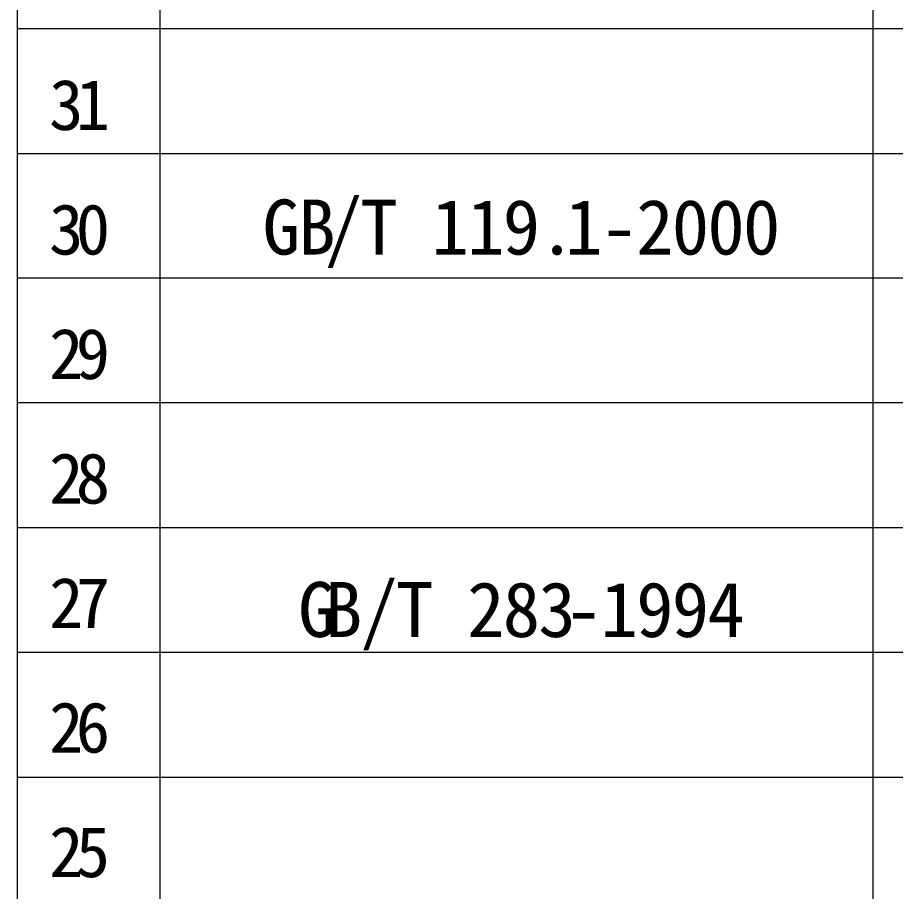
# Model space of a CAD drawing. Header units: millimetres. Extents: x -594 to 6367, y -2099 to 456.
# Drawn here: x 394.5 to 443.74, y -161.88 to -112.85 of the extents above; entities that cross this region are included whole.
import ezdxf

# ---------------------------------------------------------------- set-up
doc = ezdxf.new("R2010")
doc.units = ezdxf.units.MM
doc.layers.get('0').update_dxf_attribs({"lineweight": 35})
doc.styles.get("Standard").update_dxf_attribs({"font": 'txt.shx'})

msp = doc.modelspace()

# ---------------------------------------------------------------- linework, layer by layer
at = {"color": 0, "lineweight": 0}
for points in [[(394.499, -113.481), (394.499, -106.475)], [(402.493, -113.481), (402.493, -106.475)], [(442.493, -113.481), (442.493, -106.475)], [(574.5, -113.481), (394.499, -113.481)], [(394.499, -120.487), (394.499, -113.481)], [(574.5, -113.481), (394.499, -113.481)], [(402.493, -120.487), (402.493, -113.481)], [(442.493, -120.487), (442.493, -113.481)], [(574.5, -120.487), (394.499, -120.487)], [(394.499, -127.463), (394.499, -120.487)], [(574.5, -120.487), (394.499, -120.487)], [(402.493, -127.463), (402.493, -120.487)], [(442.493, -127.463), (442.493, -120.487)], [(574.5, -127.463), (394.499, -127.463)], [(394.499, -134.469), (394.499, -127.463)], [(574.5, -127.463), (394.499, -127.463)], [(402.493, -134.469), (402.493, -127.463)], [(442.493, -134.469), (442.493, -127.463)], [(574.5, -134.469), (394.499, -134.469)], [(394.499, -141.475), (394.499, -134.469)], [(574.5, -134.469), (394.499, -134.469)], [(402.493, -141.475), (402.493, -134.469)], [(442.493, -141.475), (442.493, -134.469)], [(574.5, -141.475), (394.499, -141.475)], [(394.499, -148.481), (394.499, -141.475)], [(574.5, -141.475), (394.499, -141.475)], [(402.493, -148.481), (402.493, -141.475)], [(442.493, -148.481), (442.493, -141.475)], [(574.5, -148.481), (394.499, -148.481)], [(394.499, -155.487), (394.499, -148.481)], [(574.5, -148.481), (394.499, -148.481)], [(402.493, -155.487), (402.493, -148.481)], [(442.493, -155.487), (442.493, -148.481)], [(574.5, -155.487), (394.499, -155.487)], [(394.499, -162.493), (394.499, -155.487)], [(574.5, -155.487), (394.499, -155.487)], [(402.493, -162.493), (402.493, -155.487)], [(442.493, -162.493), (442.493, -155.487)]]:
    msp.add_lwpolyline(points, dxfattribs=at)

# ---------------------------------------------------------------- texts
at = {"color": 0, "attachment_point": 1}
for s, insert, char_height in [('{\\fSimSun|b0|i0|c0;3}', (396.266, -116.325), 2.83468), ('{\\fSimSun|b0|i0|c0;1}', (397.763, -116.325), 2.83468), ('{\\fSimSun|b0|i0|c0;G}', (408.242, -123.06), 3.08601), ('{\\fSimSun|b0|i0|c0;B}', (410.238, -123.06), 3.08601), ('{\\fSimSun|b0|i0|c0;/}', (411.735, -123.06), 3.08601), ('{\\fSimSun|b0|i0|c0;T}', (413.731, -123.06), 3.08601), ('{\\fSimSun|b0|i0|c0;9}', (421.715, -123.06), 3.08601), ('{\\fSimSun|b0|i0|c0;2}', (429.2, -123.06), 3.08601), ('{\\fSimSun|b0|i0|c0;0}', (431.196, -123.06), 3.08601), ('{\\fSimSun|b0|i0|c0;0}', (433.192, -123.06), 3.08601), ('{\\fSimSun|b0|i0|c0;0}', (435.188, -123.06), 3.08601), ('{\\fSimSun|b0|i0|c0;3}', (396.266, -123.311), 2.83468), ('{\\fSimSun|b0|i0|c0;0}', (397.763, -123.311), 2.83468), ('{\\fSimSun|b0|i0|c0;1}', (417.723, -123.06), 3.08601), ('{\\fSimSun|b0|i0|c0;1}', (419.719, -123.06), 3.08601), ('{\\fSimSun|b0|i0|c0;1}', (425.208, -123.06), 3.08601), ('{\\fSimSun|b0|i0|c0;-}', (427.204, -123.06), 3.08601), ('{\\fSimSun|b0|i0|c0;.}', (423.711, -123.06), 3.08601), ('{\\fSimSun|b0|i0|c0;2}', (396.266, -130.297), 2.83468), ('{\\fSimSun|b0|i0|c0;9}', (397.763, -130.297), 2.83468), ('{\\fSimSun|b0|i0|c0;2}', (396.266, -137.283), 2.83468), ('{\\fSimSun|b0|i0|c0;8}', (397.763, -137.283), 2.83468), ('{\\fSimSun|b0|i0|c0;/}', (413.731, -144.517), 3.08601), ('{\\fSimSun|b0|i0|c0;2}', (396.266, -144.269), 2.83468), ('{\\fSimSun|b0|i0|c0;7}', (397.763, -144.269), 2.83468), ('{\\fSimSun|b0|i0|c0;G}', (410.238, -144.517), 3.08601), ('{\\fSimSun|b0|i0|c0;B}', (411.735, -144.517), 3.08601), ('{\\fSimSun|b0|i0|c0;T}', (415.727, -144.517), 3.08601), ('{\\fSimSun|b0|i0|c0;2}', (419.719, -144.517), 3.08601), ('{\\fSimSun|b0|i0|c0;8}', (421.715, -144.517), 3.08601), ('{\\fSimSun|b0|i0|c0;3}', (423.711, -144.517), 3.08601), ('{\\fSimSun|b0|i0|c0;1}', (427.204, -144.517), 3.08601), ('{\\fSimSun|b0|i0|c0;9}', (429.2, -144.517), 3.08601), ('{\\fSimSun|b0|i0|c0;9}', (431.196, -144.517), 3.08601), ('{\\fSimSun|b0|i0|c0;4}', (433.192, -144.517), 3.08601), ('{\\fSimSun|b0|i0|c0;-}', (425.208, -144.517), 3.08601), ('{\\fSimSun|b0|i0|c0;2}', (396.266, -151.255), 2.83468), ('{\\fSimSun|b0|i0|c0;6}', (397.763, -151.255), 2.83468), ('{\\fSimSun|b0|i0|c0;2}', (396.266, -158.241), 2.83468), ('{\\fSimSun|b0|i0|c0;5}', (397.763, -158.241), 2.83468)]:
    msp.add_mtext(s, dxfattribs=dict(at, insert=insert, char_height=char_height))

doc.saveas('drawing.dxf')
